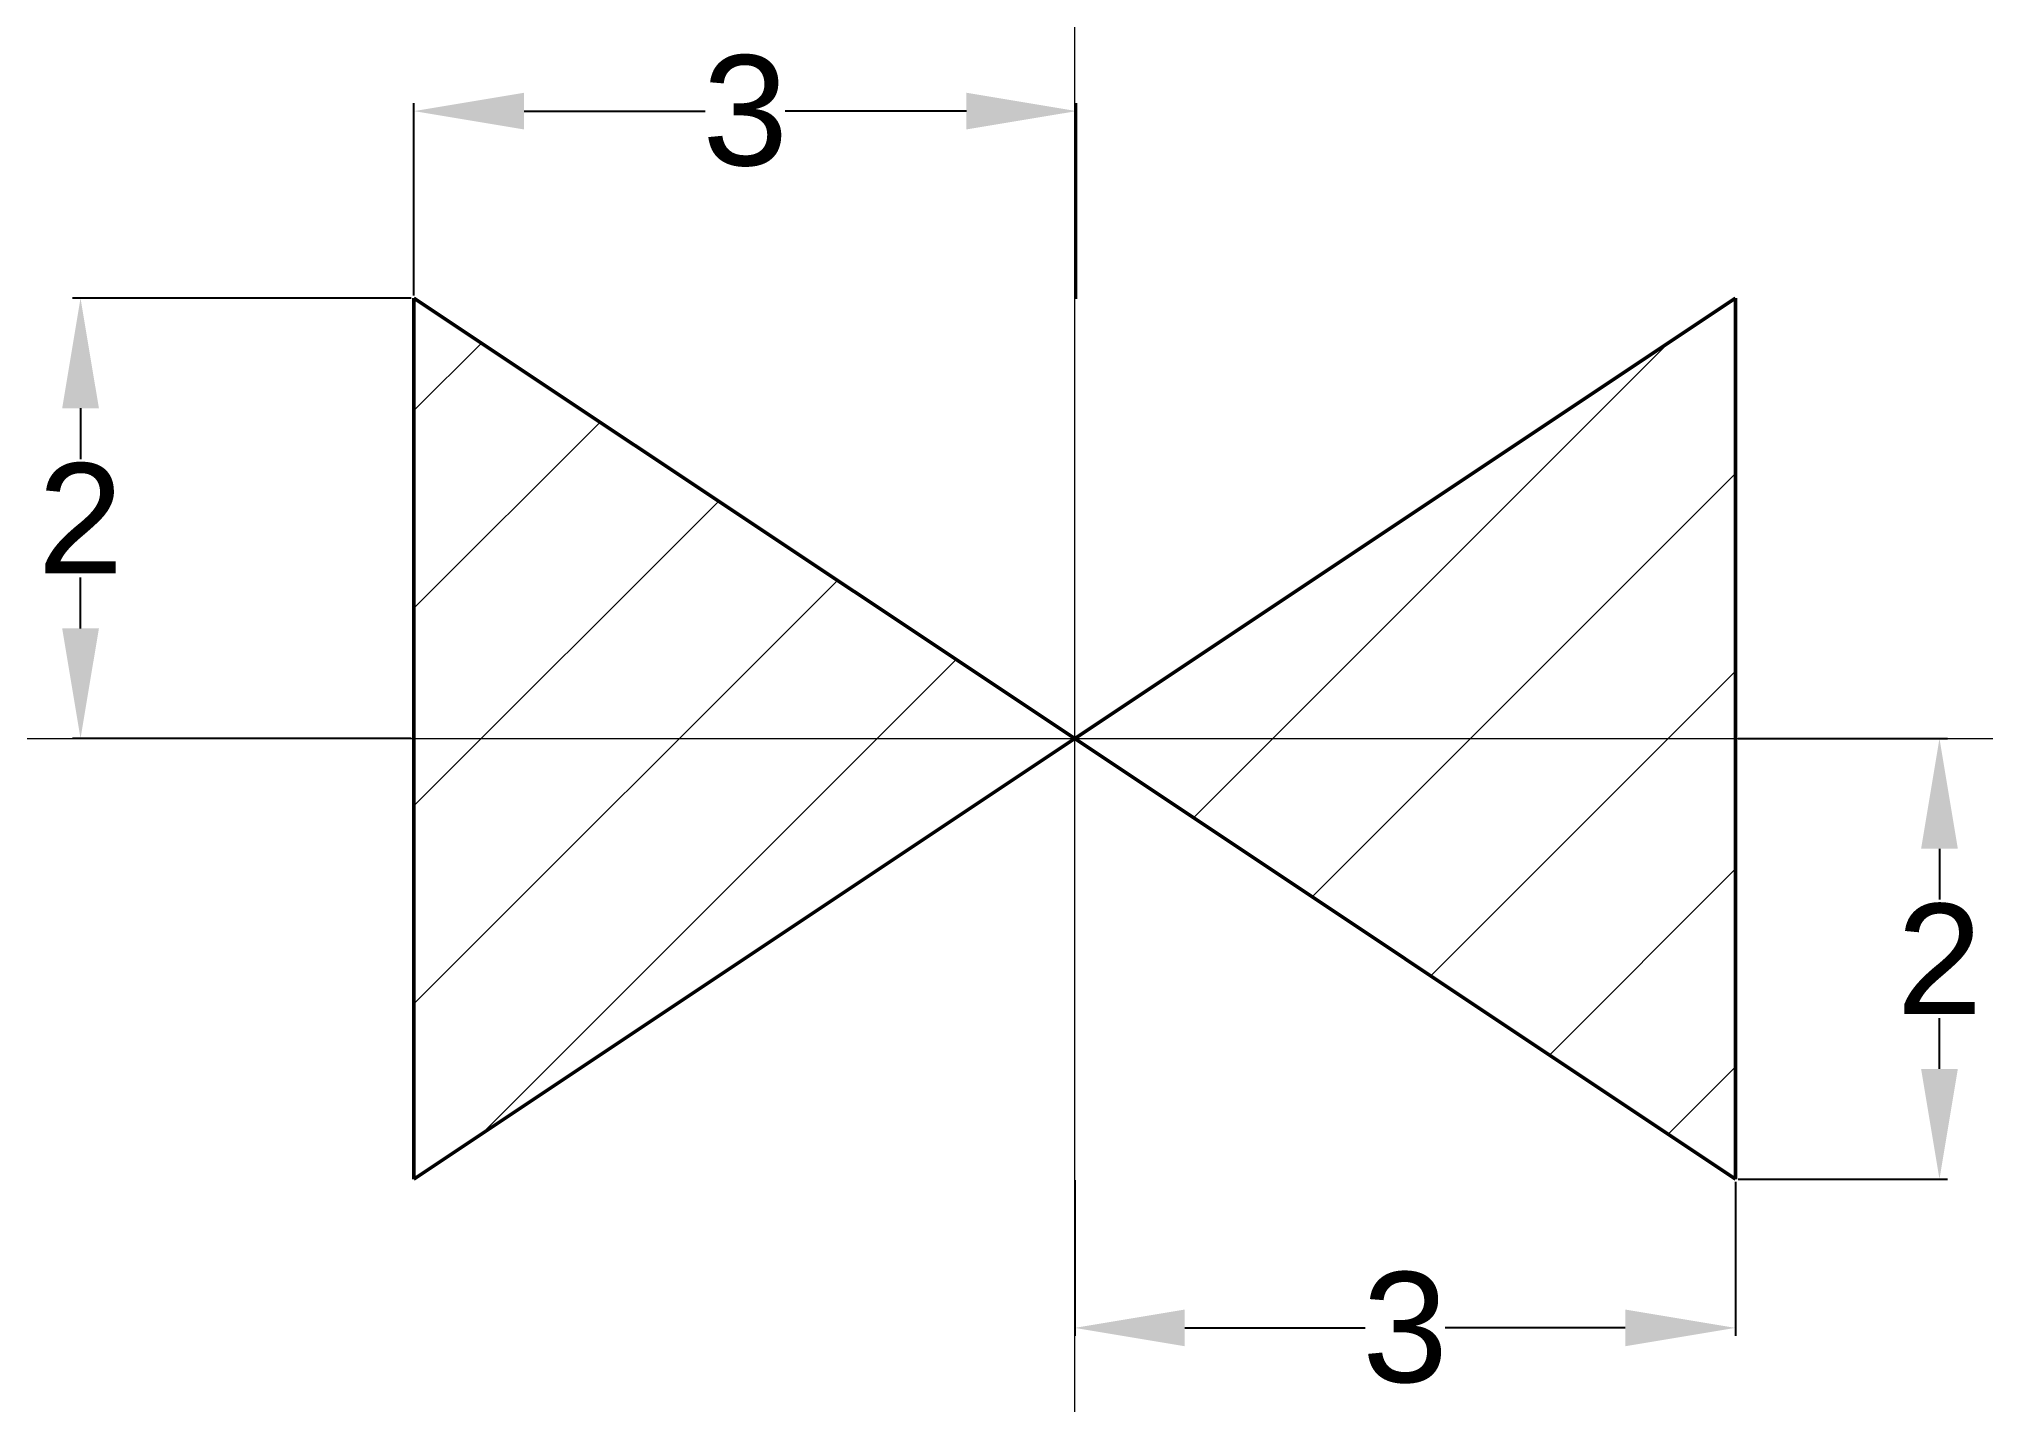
# Model space of a CAD drawing. Header units: millimetres. Extents: x -4.7 to 4.12, y -3 to 3.18.
import ezdxf

# ---------------------------------------------------------------- set-up
doc = ezdxf.new("R2010")
doc.units = ezdxf.units.MM
doc.linetypes.add('ГОСТ 2.303 4', pattern=[7, 5, -2, 0])
for name, color, linetype, lineweight in [('Контур', 7, 'Continuous', 50), ('Ось', 1, 'ГОСТ 2.303 4', 15), ('Размер', 3, 'Continuous', 15), ('Штриховка', 8, 'Continuous', 15)]:
    doc.layers.add(name, color=color, linetype=linetype, lineweight=lineweight)
doc.styles.get("Standard").update_dxf_attribs({"font": ''})
doc.styles.get('Standard').set_extended_font_data('Arial')
doc.dimstyles.get("Standard").update_dxf_attribs({"dimtxt": 2.5, "dimasz": 2.5, "dimexe": 0.18, "dimexo": 0.0625, "dimgap": 0.09, "dimtad": 0, "dimtih": 1, "dimtoh": 1, "dimdec": 4, "dimzin": 0, "dimdsep": 46, "dimtxsty": 'Standard', "dimcen": 0.09, "dimadec": 0, "dimazin": 0, "dimtfac": 1, "dimtdec": 4, "dimtofl": 0, "dimtmove": 0, "dimatfit": 3, "dimfxl": 1, "dimtolj": 1, "dimtzin": 0, "dimarcsym": 0})

# ---------------------------------------------------------------- blocks, each defined once
blk = doc.blocks.new('*D18')
at = {"layer": 'Defpoints', "color": 0, "ltscale": 100}
for p in [(-3, 2), (-4.5139, 0), (-3, 0)]:
    blk.add_point(p, dxfattribs=at)
at = {"layer": 'Размер', "color": 0, "lineweight": -2, "ltscale": 100}
for p, q in [((-3.0125, 2), (-4.5499, 2)), ((-4.5139, 1.5), (-4.5139, 1.269)), ((-4.5139, 0.5), (-4.5139, 0.731)), ((-3.0125, 0), (-4.5499, 0))]:
    blk.add_line(p, q, dxfattribs=at)
at = {"layer": 'Размер', "color": 0, "ltscale": 100}
for points in [[(-4.4305, 1.5), (-4.5972, 1.5), (-4.5139, 2)], [(-4.5972, 0.5), (-4.4305, 0.5), (-4.5139, 0)]]:
    blk.add_solid(points, dxfattribs=at)
at = {"layer": 'Размер', "color": 0, "ltscale": 100, "insert": (-4.5139, 1), "char_height": 0.5, "attachment_point": 5}
blk.add_mtext('\\A1;2', dxfattribs=at)
blk = doc.blocks.new('*D19')
at = {"layer": 'Defpoints', "color": 0, "ltscale": 100}
for p in [(0.0083, 2.849), (-3, 2), (0.0083, 1.9836)]:
    blk.add_point(p, dxfattribs=at)
at = {"layer": 'Размер', "color": 0, "lineweight": -2, "ltscale": 100}
for p, q in [((-3, 2.0125), (-3, 2.885)), ((-2.5, 2.849), (-1.6774, 2.849)), ((-0.4917, 2.849), (-1.3144, 2.849)), ((0.0083, 1.9961), (0.0083, 2.885))]:
    blk.add_line(p, q, dxfattribs=at)
at = {"layer": 'Размер', "color": 0, "ltscale": 100}
for points in [[(-2.5, 2.9323), (-2.5, 2.7657), (-3, 2.849)], [(-0.4917, 2.7657), (-0.4917, 2.9323), (0.0083, 2.849)]]:
    blk.add_solid(points, dxfattribs=at)
at = {"layer": 'Размер', "color": 0, "ltscale": 100, "insert": (-1.4959, 2.849), "char_height": 0.5, "attachment_point": 5}
blk.add_mtext('\\A1;3', dxfattribs=at)
blk = doc.blocks.new('*D20')
at = {"layer": 'Defpoints', "color": 0, "ltscale": 100}
for p in [(0, -1.9919), (3, -2), (0, -2.6757)]:
    blk.add_point(p, dxfattribs=at)
at = {"layer": 'Размер', "color": 0, "lineweight": -2, "ltscale": 100}
for p, q in [((0, -2.0044), (0, -2.7117)), ((3, -2.0125), (3, -2.7117)), ((0.5, -2.6757), (1.3185, -2.6757)), ((2.5, -2.6757), (1.6815, -2.6757))]:
    blk.add_line(p, q, dxfattribs=at)
at = {"layer": 'Размер', "color": 0, "ltscale": 100}
for points in [[(0.5, -2.5924), (0.5, -2.759), (0, -2.6757)], [(2.5, -2.759), (2.5, -2.5924), (3, -2.6757)]]:
    blk.add_solid(points, dxfattribs=at)
at = {"layer": 'Размер', "color": 0, "ltscale": 100, "insert": (1.5, -2.6757), "char_height": 0.5, "attachment_point": 5}
blk.add_mtext('\\A1;3', dxfattribs=at)
blk = doc.blocks.new('*D21')
at = {"layer": 'Defpoints', "color": 0, "ltscale": 100}
for p in [(3, 0), (3.9263, 0), (3, -2)]:
    blk.add_point(p, dxfattribs=at)
at = {"layer": 'Размер', "color": 0, "lineweight": -2, "ltscale": 100}
for p, q in [((3.0125, 0), (3.9623, 0)), ((3.9263, -0.5), (3.9263, -0.731)), ((3.9263, -1.5), (3.9263, -1.269)), ((3.0125, -2), (3.9623, -2))]:
    blk.add_line(p, q, dxfattribs=at)
at = {"layer": 'Размер', "color": 0, "ltscale": 100}
for points in [[(4.0096, -0.5), (3.8429, -0.5), (3.9263, 0)], [(3.8429, -1.5), (4.0096, -1.5), (3.9263, -2)]]:
    blk.add_solid(points, dxfattribs=at)
at = {"layer": 'Размер', "color": 0, "ltscale": 100, "insert": (3.9263, -1), "char_height": 0.5, "attachment_point": 5}
blk.add_mtext('\\A1;2', dxfattribs=at)

msp = doc.modelspace()

# ---------------------------------------------------------------- hatches: boundary and pattern name
at = {"layer": 'Штриховка', "ltscale": 100}
h = msp.add_hatch(dxfattribs=at)
h.set_pattern_fill('ANSI31', color=256, scale=0.2)
h.paths.add_polyline_path([(-3, 0), (-3, 2), (0, 0)])
h.paths.add_polyline_path([(-3, 0), (0, 0), (-3, -2)])
h.paths.add_polyline_path([(3, 2), (3, 0), (0, 0)])
h.paths.add_polyline_path([(3, 0), (3, -2), (0, 0)])

# ---------------------------------------------------------------- linework, layer by layer
at = {"layer": 'Контур', "ltscale": 100}
for p, q in [((-3, 2), (-3, -2)), ((0, 0), (-3, 2)), ((0, 0), (3, 2)), ((3, 2), (3, -2)), ((-3, -2), (0, 0)), ((3, -2), (0, 0))]:
    msp.add_line(p, q, dxfattribs=at)
at = {"layer": 'Ось', "ltscale": 100}
for direction in [(0, 1), (1, 0)]:
    msp.add_xline((0, 0), direction, dxfattribs=at)

# ---------------------------------------------------------------- dimensions: what is measured, and where the dimension line sits
at = {"layer": 'Размер', "ltscale": 100}
dim = msp.add_linear_dim(base=(0.0083, 2.849), p1=(-3, 2), p2=(0.0083, 1.9836), dimstyle='Standard', override={"dimscale": 0.2, "dimdec": 0, "dimadec": 0}, dxfattribs=at)
dim.commit()
dim.dimension.update_dxf_attribs({"geometry": '*D19', "text_midpoint": (-1.4959, 2.849)})
for base, p1, p2, angle, override, picture, middle in [((-4.5139, 0), (-3, 2), (-3, 0), 90, {"dimscale": 0.2, "dimtad": 1, "dimdec": 0, "dimadec": 0, "dimtmove": 0}, '*D18', (-4.5139, 1)), ((3.9263, 0), (3, -2), (3, 0), 90, {"dimscale": 0.2, "dimdec": 0, "dimadec": 0}, '*D21', (3.9263, -1)), ((0, -2.6757), (3, -2), (0, -1.9919), 180, {"dimscale": 0.2, "dimdec": 0, "dimadec": 0}, '*D20', (1.5, -2.6757))]:
    dim = msp.add_linear_dim(base=base, p1=p1, p2=p2, angle=angle, dimstyle='Standard', override=override, dxfattribs=at)
    dim.commit()
    dim.dimension.update_dxf_attribs({"geometry": picture, "text_midpoint": middle})

doc.saveas('drawing.dxf')
